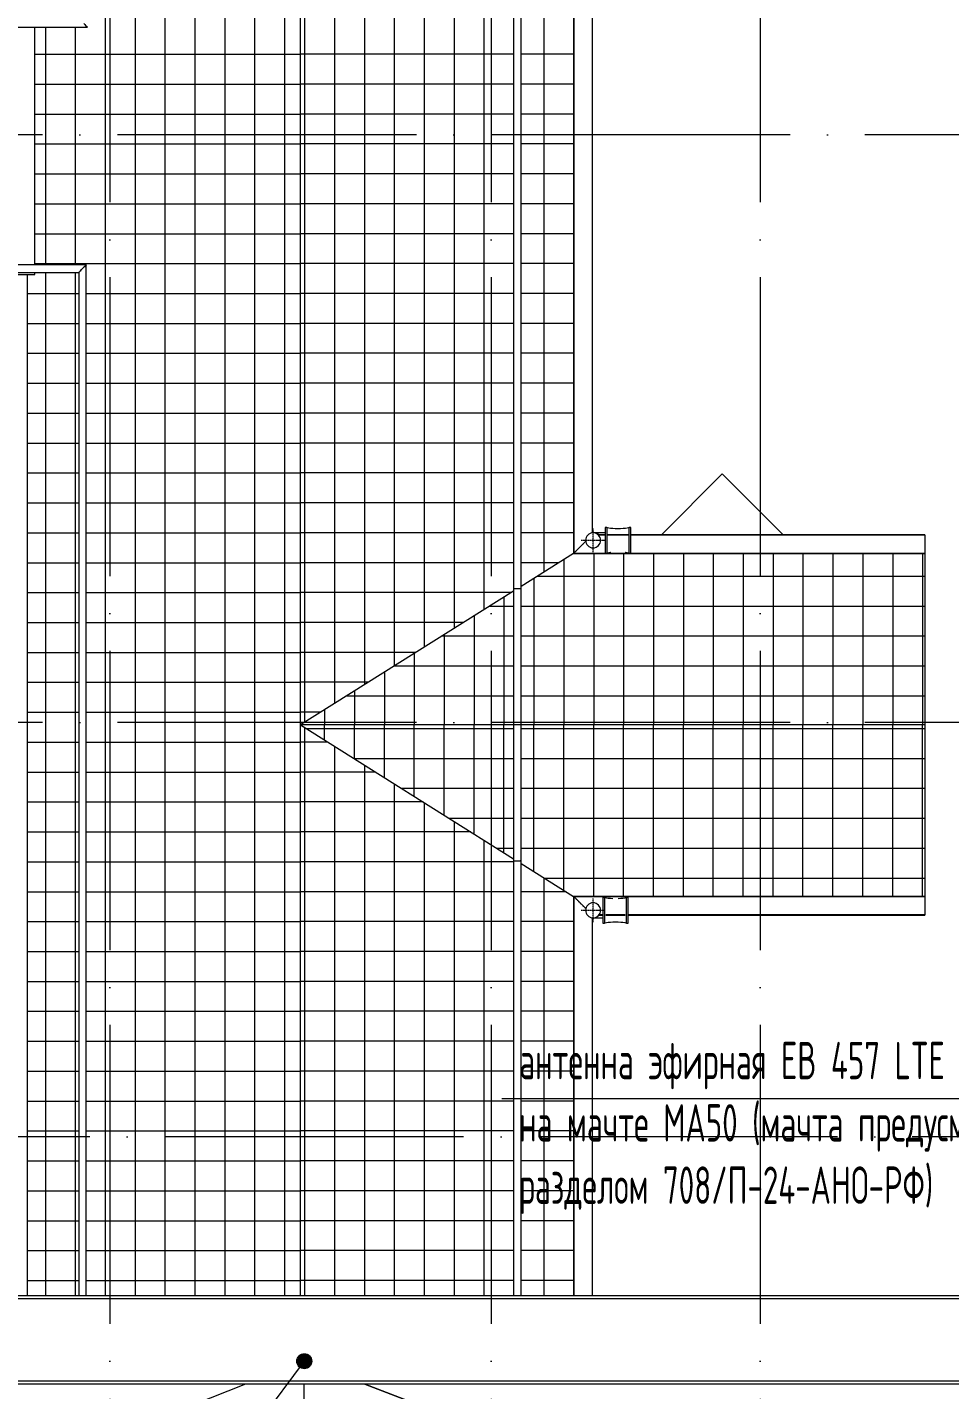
# Model space of a CAD drawing. Header units: millimetres. Extents: x -259793 to 503324, y -44556 to 93494.
# Drawn here: x 438302 to 444473, y -980 to 8131 of the extents above; entities that cross this region are included whole.
import ezdxf

# ---------------------------------------------------------------- set-up
doc = ezdxf.new("R2010")
doc.units = ezdxf.units.MM
doc.linetypes.add('ADSK_Линия сетки', pattern=[25, 20, -2.5, 0, -2.5])
doc.linetypes.add('ADSK_Осевая', pattern=[14, 10, -2, 0, -2])
for name, color, linetype, lineweight in [('RC-Линии_связи-Адресные', 5, 'Continuous', 30), ('Воздуховоды', 7, 'Continuous', 18), ('Выноски', 5, 'Continuous', 15), ('Крыша', 7, 'Continuous', 9), ('Крыша штриховка', 7, 'Continuous', 9), ('Обобщенные модели', 252, 'Continuous', 18), ('Ограждение', 252, 'Continuous', 9), ('Оси', 252, 'Continuous', 9), ('Отметки', 7, 'Continuous', 9), ('Перекрытие', 252, 'Continuous', 18), ('Трубопровод', 7, 'Continuous', 18)]:
    doc.layers.add(name, color=color, linetype=linetype, lineweight=lineweight)
doc.styles.add('TEXT', font='', dxfattribs={"width": 0.75})
doc.styles.get('TEXT').set_extended_font_data('GOST type A')

# ---------------------------------------------------------------- blocks, each defined once
blk = doc.blocks.new('Кровля Жив')
at = {"layer": 'Отметки', "true_color": 0x636466}
h = blk.add_hatch(color=251, dxfattribs=at)
edge = h.paths.add_edge_path()
edge.add_arc((-34538.2, 15838.2), 50, 0, 360)
at = {"layer": 'Воздуховоды', "color": 251, "true_color": 0x636466}
for p, q in [((-32148.7, 21365.2), (-31742.2, 21771.7)), ((-31742.2, 21771.7), (-31335.7, 21365.2))]:
    blk.add_line(p, q, dxfattribs=at)
at = {"layer": 'Крыша', "color": 251, "true_color": 0x636466}
for p, q in [((-32736.2, 31900), (-32736.2, 21240.2)), ((-32734.2, 31900), (-32734.2, 21242.2)), ((-32613.2, 31762.8), (-32613.2, 21376.8)), ((-32611.2, 21377), (-32611.2, 31762.6)), ((-34563.2, 16276.4), (-34563.2, 26986.2)), ((-36390.2, 16276.4), (-36390.2, 23104.9)), ((-32524.7, 21365.2), (-32573.6, 21365.2)), ((-32571.1, 21363.2), (-32524.7, 21363.2)), ((-32372.7, 21365.2), (-32506.7, 21365.2)), ((-32506.7, 21363.2), (-32372.7, 21363.2)), ((-30386.2, 21365.2), (-32354.7, 21365.2)), ((-32354.7, 21363.2), (-30386.2, 21363.2)), ((-30386.2, 21365.2), (-30386.2, 18821.2)), ((-32736.2, 21240.2), (-33088.2, 21019.2)), ((-32736.2, 21240.2), (-30386.2, 21240.2)), ((-32734.2, 21242.2), (-30386.2, 21242.2)), ((-33138.2, 20987.8), (-34563.2, 20093.2)), ((-33138.2, 20093.2), (-34563.2, 20093.2)), ((-34563.2, 20093.2), (-33138.2, 19198.6)), ((-30386.2, 20093.2), (-33088.2, 20093.2)), ((-33088.2, 19167.2), (-32736.2, 18946.2)), ((-30386.2, 18946.2), (-32736.2, 18946.2)), ((-32736.2, 18946.2), (-32736.2, 16276.4)), ((-32734.2, 18944.2), (-32734.2, 16276.4)), ((-30386.2, 18944.2), (-32734.2, 18944.2)), ((-32613.2, 18803.8), (-32613.2, 16276.4)), ((-32611.2, 16276.4), (-32611.2, 18803.6)), ((-32567.9, 18821.2), (-32541.2, 18821.2)), ((-32541.2, 18823.2), (-32566.4, 18823.2)), ((-32390.7, 18823.2), (-32521.7, 18823.2)), ((-32521.7, 18821.2), (-32390.7, 18821.2)), ((-30386.2, 18823.2), (-32371.2, 18823.2)), ((-32371.2, 18821.2), (-30386.2, 18821.2)), ((-34930.3, 15684), (-43456.4, 12330.9)), ((-34538.2, 13325.2), (-34538.2, 15684)), ((-24738.2, 12103.6), (-34133.5, 15684)), ((-34133.5, 15684), (-24738.2, 12104))]:
    blk.add_line(p, q, dxfattribs=at)
for points, knots in [([(-32655.5, 21320.9), (-32656.4, 21320.1), (-32658.5, 21317.9), (-32661.9, 21314.5), (-32665.8, 21310.6), (-32669.8, 21306.7), (-32673.7, 21302.7), (-32677.6, 21298.8), (-32681.6, 21294.8), (-32685.5, 21290.9), (-32689.4, 21287), (-32693.1, 21283.3), (-32696.9, 21279.5), (-32700.5, 21275.9), (-32704, 21272.4), (-32707.3, 21269.1), (-32711.6, 21264.8), (-32715.6, 21260.8), (-32719.2, 21257.2), (-32722.6, 21253.8), (-32726.3, 21250.2), (-32729.8, 21246.7), (-32733.2, 21243.3), (-32734.2, 21242.2), (-32734.2, 21242.2)], [0.4028565, 0.4028565, 0.4028565, 0.4028565, 0.4166667, 0.4375, 0.4583333, 0.4791667, 0.5, 0.5208333, 0.5416667, 0.5625, 0.5833333, 0.6041667, 0.625, 0.6458333, 0.6666667, 0.6875, 0.7083333, 0.75, 0.7708333, 0.7916667, 0.8333333, 0.875, 0.9166667, 1, 1, 1, 1]), ([(-32654.8, 18864.9), (-32655.9, 18865.9), (-32658.2, 18868.2), (-32661.9, 18871.9), (-32665.8, 18875.8), (-32669.8, 18879.8), (-32673.7, 18883.7), (-32677.7, 18887.6), (-32681.6, 18891.6), (-32685.5, 18895.5), (-32689.4, 18899.4), (-32693.2, 18903.1), (-32696.9, 18906.9), (-32700.5, 18910.5), (-32704, 18914), (-32707.3, 18917.3), (-32711.6, 18921.6), (-32715.6, 18925.6), (-32719.2, 18929.2), (-32722.6, 18932.6), (-32726.3, 18936.3), (-32729.8, 18939.8), (-32733.2, 18943.2), (-32734.2, 18944.2), (-32734.2, 18944.2)], [0.3989863, 0.3989863, 0.3989863, 0.3989863, 0.4166667, 0.4375, 0.4583333, 0.4791667, 0.5, 0.5208333, 0.5416667, 0.5625, 0.5833333, 0.6041667, 0.625, 0.6458333, 0.6666667, 0.6875, 0.7083333, 0.75, 0.7708333, 0.7916667, 0.8333333, 0.875, 0.9166667, 1, 1, 1, 1])]:
    blk.add_open_spline(points, degree=3, knots=knots, dxfattribs=at)
at = {"layer": 'Крыша штриховка', "color": 251, "linetype": 'Continuous', "true_color": 0x636466}
for p, q in [((-35870.1, 30711.2), (-35870.1, 16276.4)), ((-35670.2, 30711.2), (-35670.2, 16276.4)), ((-35470.2, 30711.2), (-35470.2, 16276.4)), ((-35270.2, 30711.2), (-35270.2, 16276.4)), ((-33934, 20488.2), (-33934, 30711.2)), ((-33734.1, 20613.8), (-33734.1, 30711.2)), ((-33534.1, 20739.3), (-33534.1, 30711.2)), ((-33334.2, 20864.8), (-33334.2, 30711.2)), ((-32934.2, 21115.9), (-32934.2, 30711.2)), ((-35070.3, 26986.2), (-35070.3, 16276.4)), ((-34870.3, 26985.5), (-34870.3, 16276.4)), ((-34670.4, 26986), (-34670.4, 16276.4)), ((-34533.9, 20111.6), (-34533.9, 26986.2)), ((-34334, 20237.1), (-34334, 26986.2)), ((-34134, 20362.7), (-34134, 26986.2)), ((-36270, 24757.9), (-36270, 23169.2)), ((-36070.1, 24757.9), (-36070.1, 23168.7)), ((-36341, 24577.9), (-34563.2, 24577.9)), ((-33138.2, 24577.9), (-34563.2, 24577.9)), ((-32736.2, 24577.9), (-33088.2, 24577.9)), ((-36341, 24377.9), (-34563.2, 24377.9)), ((-33138.2, 24377.9), (-34563.2, 24377.9)), ((-32736.2, 24377.9), (-33088.2, 24377.9)), ((-36341, 24177.9), (-34563.2, 24177.9)), ((-33138.2, 24177.9), (-34563.2, 24177.9)), ((-32736.2, 24177.9), (-33088.2, 24177.9)), ((-36341, 23977.9), (-34563.2, 23977.9)), ((-33138.2, 23977.9), (-34563.2, 23977.9)), ((-32736.2, 23977.9), (-33088.2, 23977.9)), ((-36341, 23777.9), (-34563.2, 23777.9)), ((-33138.2, 23777.9), (-34563.2, 23777.9)), ((-32736.2, 23777.9), (-33088.2, 23777.9)), ((-36341, 23577.9), (-34563.2, 23577.9)), ((-33138.2, 23577.9), (-34563.2, 23577.9)), ((-32736.2, 23577.9), (-33088.2, 23577.9)), ((-36341, 23377.9), (-34563.2, 23377.9)), ((-33138.2, 23377.9), (-34563.2, 23377.9)), ((-32736.2, 23377.9), (-33088.2, 23377.9)), ((-36341, 23177.9), (-34563.2, 23177.9)), ((-33138.2, 23177.9), (-34563.2, 23177.9)), ((-32736.2, 23177.9), (-33088.2, 23177.9)), ((-36270, 23119.3), (-36270, 16276.4)), ((-36070.1, 23119.3), (-36070.1, 16276.4)), ((-36390.2, 22977.9), (-36046, 22977.9)), ((-35996, 22977.9), (-34563.2, 22977.9)), ((-33138.2, 22977.9), (-34563.2, 22977.9)), ((-32736.2, 22977.9), (-33088.2, 22977.9)), ((-36390.2, 22777.9), (-36046, 22777.9)), ((-35996, 22777.9), (-34563.2, 22777.9)), ((-33138.2, 22777.9), (-34563.2, 22777.9)), ((-32736.2, 22777.9), (-33088.2, 22777.9)), ((-36390.2, 22577.9), (-36046, 22577.9)), ((-35996, 22577.9), (-34563.2, 22577.9)), ((-33138.2, 22577.9), (-34563.2, 22577.9)), ((-32736.2, 22577.9), (-33088.2, 22577.9)), ((-36390.2, 22377.9), (-36046, 22377.9)), ((-35996, 22377.9), (-34563.2, 22377.9)), ((-33138.2, 22377.9), (-34563.2, 22377.9)), ((-32736.2, 22377.9), (-33088.2, 22377.9)), ((-36390.2, 22177.9), (-36046, 22177.9)), ((-35996, 22177.9), (-34563.2, 22177.9)), ((-33138.2, 22177.9), (-34563.2, 22177.9)), ((-32736.2, 22177.9), (-33088.2, 22177.9)), ((-36390.2, 21977.9), (-36046, 21977.9)), ((-35996, 21977.9), (-34563.2, 21977.9)), ((-33138.2, 21977.9), (-34563.2, 21977.9)), ((-32736.2, 21977.9), (-33088.2, 21977.9)), ((-36390.2, 21777.9), (-36046, 21777.9)), ((-35996, 21777.9), (-34563.2, 21777.9)), ((-33138.2, 21777.9), (-34563.2, 21777.9)), ((-32736.2, 21777.9), (-33088.2, 21777.9)), ((-36390.2, 21577.9), (-36046, 21577.9)), ((-35996, 21577.9), (-34563.2, 21577.9)), ((-33138.2, 21577.9), (-34563.2, 21577.9)), ((-32736.2, 21577.9), (-33088.2, 21577.9)), ((-36390.2, 21377.9), (-36046, 21377.9)), ((-35996, 21377.9), (-34563.2, 21377.9)), ((-33138.2, 21377.9), (-34563.2, 21377.9)), ((-32736.2, 21377.9), (-33088.2, 21377.9)), ((-32602.2, 21240.2), (-32602.2, 20093.2)), ((-32402.2, 21240.2), (-32402.2, 20093.2)), ((-32202.2, 21240.2), (-32202.2, 20093.2)), ((-32002.2, 21240.2), (-32002.2, 20093.2)), ((-31802.2, 21240.2), (-31802.2, 20093.2)), ((-31602.2, 21240.2), (-31602.2, 20093.2)), ((-31402.2, 21240.2), (-31402.2, 20093.2)), ((-31202.2, 21240.2), (-31202.2, 20093.2)), ((-31002.2, 21240.2), (-31002.2, 20093.2)), ((-30802.2, 21240.2), (-30802.2, 20093.2)), ((-30602.2, 21240.2), (-30602.2, 20093.2)), ((-30402.2, 21240.2), (-30402.2, 20093.2)), ((-36390.2, 21177.9), (-36046, 21177.9)), ((-35996, 21177.9), (-34563.2, 21177.9)), ((-33138.2, 21177.9), (-34563.2, 21177.9)), ((-32835.4, 21177.9), (-33088.2, 21177.9)), ((-32802.2, 21198.8), (-32802.2, 20093.2)), ((-33002.2, 21073.2), (-33002.2, 20093.2)), ((-30386.2, 21085.7), (-32982.4, 21085.7)), ((-36390.2, 20977.9), (-36046, 20977.9)), ((-35996, 20977.9), (-34563.2, 20977.9)), ((-33154, 20977.9), (-34563.2, 20977.9)), ((-33138.2, 20885.8), (-33300.8, 20885.8)), ((-33202.2, 20947.6), (-33202.2, 20093.2)), ((-30386.2, 20885.8), (-33088.2, 20885.8)), ((-36390.2, 20777.9), (-36046, 20777.9)), ((-35996, 20777.9), (-34563.2, 20777.9)), ((-33472.5, 20777.9), (-34563.2, 20777.9)), ((-33402.2, 20822.1), (-33402.2, 20093.2)), ((-33138.2, 20685.9), (-33619.2, 20685.9)), ((-33602.2, 20696.5), (-33602.2, 20093.2)), ((-30386.2, 20685.9), (-33088.2, 20685.9)), ((-36390.2, 20577.9), (-36046, 20577.9)), ((-35996, 20577.9), (-34563.2, 20577.9)), ((-33791.1, 20577.9), (-34563.2, 20577.9)), ((-33802.2, 20571), (-33802.2, 20093.2)), ((-34002.2, 20445.4), (-34002.2, 20093.2)), ((-33138.2, 20486), (-33937.6, 20486)), ((-30386.2, 20486), (-33088.2, 20486)), ((-36390.2, 20377.9), (-36046, 20377.9)), ((-35996, 20377.9), (-34563.2, 20377.9)), ((-34109.7, 20377.9), (-34563.2, 20377.9)), ((-34202.2, 20319.8), (-34202.2, 20093.2)), ((-33138.2, 20286.1), (-34256, 20286.1)), ((-30386.2, 20286.1), (-33088.2, 20286.1)), ((-36390.2, 20177.9), (-36046, 20177.9)), ((-35996, 20177.9), (-34563.2, 20177.9)), ((-34428.2, 20177.9), (-34563.2, 20177.9)), ((-34402.2, 20194.3), (-34402.2, 20093.2)), ((-34533.9, 16276.4), (-34533.9, 20074.8)), ((-34524.4, 20068.8), (-33138.2, 20068.8)), ((-34402.2, 19992.2), (-34402.2, 20093.2)), ((-34202.2, 19866.6), (-34202.2, 20093.2)), ((-34002.2, 19741), (-34002.2, 20093.2)), ((-33802.2, 19615.5), (-33802.2, 20093.2)), ((-33602.2, 19489.9), (-33602.2, 20093.2)), ((-33402.2, 19364.3), (-33402.2, 20093.2)), ((-33202.2, 19238.8), (-33202.2, 20093.2)), ((-33088.2, 20068.8), (-30386.2, 20068.8)), ((-33002.2, 19113.2), (-33002.2, 20093.2)), ((-32802.2, 18987.7), (-32802.2, 20093.2)), ((-32602.2, 18946.2), (-32602.2, 20093.2)), ((-32402.2, 18946.2), (-32402.2, 20093.2)), ((-32202.2, 18946.2), (-32202.2, 20093.2)), ((-32002.2, 18946.2), (-32002.2, 20093.2)), ((-31802.2, 18946.2), (-31802.2, 20093.2)), ((-31602.2, 18946.2), (-31602.2, 20093.2)), ((-31402.2, 18946.2), (-31402.2, 20093.2)), ((-31202.2, 18946.2), (-31202.2, 20093.2)), ((-31002.2, 18946.2), (-31002.2, 20093.2)), ((-30802.2, 18946.2), (-30802.2, 20093.2)), ((-30602.2, 18946.2), (-30602.2, 20093.2)), ((-30402.2, 18946.2), (-30402.2, 20093.2)), ((-36390.2, 19977.9), (-36046, 19977.9)), ((-35996, 19977.9), (-34563.2, 19977.9)), ((-34379.6, 19977.9), (-34563.2, 19977.9)), ((-34334, 16276.4), (-34334, 19949.3)), ((-34206, 19868.9), (-33138.2, 19868.9)), ((-33088.2, 19868.9), (-30386.2, 19868.9)), ((-36390.2, 19777.9), (-36046, 19777.9)), ((-35996, 19777.9), (-34563.2, 19777.9)), ((-34061, 19777.9), (-34563.2, 19777.9)), ((-34134, 16276.4), (-34134, 19823.7)), ((-33934, 16276.4), (-33934, 19698.2)), ((-33887.6, 19669), (-33138.2, 19669)), ((-33088.2, 19669), (-30386.2, 19669)), ((-36390.2, 19577.9), (-36046, 19577.9)), ((-35996, 19577.9), (-34563.2, 19577.9)), ((-33742.5, 19577.9), (-34563.2, 19577.9)), ((-33734.1, 16276.4), (-33734.1, 19572.7)), ((-33569.2, 19469.1), (-33138.2, 19469.1)), ((-33534.1, 16276.4), (-33534.1, 19447.1)), ((-33088.2, 19469.1), (-30386.2, 19469.1)), ((-36390.2, 19377.9), (-36046, 19377.9)), ((-35996, 19377.9), (-34563.2, 19377.9)), ((-33423.9, 19377.9), (-34563.2, 19377.9)), ((-33334.2, 16276.4), (-33334.2, 19321.6)), ((-33250.8, 19269.2), (-33138.2, 19269.2)), ((-33088.2, 19269.2), (-30386.2, 19269.2)), ((-36390.2, 19177.9), (-36046, 19177.9)), ((-35996, 19177.9), (-34563.2, 19177.9)), ((-33138.2, 19177.9), (-34563.2, 19177.9)), ((-32934.2, 16276.4), (-32934.2, 19070.5)), ((-32932.3, 19069.3), (-30386.2, 19069.3)), ((-36390.2, 18977.9), (-36046, 18977.9)), ((-35996, 18977.9), (-34563.2, 18977.9)), ((-33138.2, 18977.9), (-34563.2, 18977.9)), ((-32786.8, 18977.9), (-33088.2, 18977.9)), ((-36390.2, 18777.9), (-36046, 18777.9)), ((-35996, 18777.9), (-34563.2, 18777.9)), ((-33138.2, 18777.9), (-34563.2, 18777.9)), ((-32736.2, 18777.9), (-33088.2, 18777.9)), ((-36390.2, 18577.9), (-36046, 18577.9)), ((-35996, 18577.9), (-34563.2, 18577.9)), ((-33138.2, 18577.9), (-34563.2, 18577.9)), ((-32736.2, 18577.9), (-33088.2, 18577.9)), ((-36390.2, 18377.9), (-36046, 18377.9)), ((-35996, 18377.9), (-34563.2, 18377.9)), ((-33138.2, 18377.9), (-34563.2, 18377.9)), ((-32736.2, 18377.9), (-33088.2, 18377.9)), ((-36390.2, 18177.9), (-36046, 18177.9)), ((-35996, 18177.9), (-34563.2, 18177.9)), ((-33138.2, 18177.9), (-34563.2, 18177.9)), ((-32736.2, 18177.9), (-33088.2, 18177.9)), ((-36390.2, 17977.9), (-36046, 17977.9)), ((-35996, 17977.9), (-34563.2, 17977.9)), ((-33138.2, 17977.9), (-34563.2, 17977.9)), ((-32736.2, 17977.9), (-33088.2, 17977.9)), ((-36390.2, 17777.9), (-36046, 17777.9)), ((-35996, 17777.9), (-34563.2, 17777.9)), ((-33138.2, 17777.9), (-34563.2, 17777.9)), ((-32736.2, 17777.9), (-33088.2, 17777.9)), ((-36390.2, 17577.9), (-36046, 17577.9)), ((-35996, 17577.9), (-34563.2, 17577.9)), ((-33138.2, 17577.9), (-34563.2, 17577.9)), ((-32736.2, 17577.9), (-33088.2, 17577.9)), ((-36390.2, 17377.9), (-36046, 17377.9)), ((-35996, 17377.9), (-34563.2, 17377.9)), ((-33138.2, 17377.9), (-34563.2, 17377.9)), ((-32736.2, 17377.9), (-33088.2, 17377.9)), ((-36390.2, 17177.9), (-36046, 17177.9)), ((-35996, 17177.9), (-34563.2, 17177.9)), ((-33138.2, 17177.9), (-34563.2, 17177.9)), ((-32736.2, 17177.9), (-33088.2, 17177.9)), ((-36390.2, 16977.9), (-36046, 16977.9)), ((-35996, 16977.9), (-34563.2, 16977.9)), ((-33138.2, 16977.9), (-34563.2, 16977.9)), ((-32736.2, 16977.9), (-33088.2, 16977.9)), ((-36390.2, 16777.9), (-36046, 16777.9)), ((-35996, 16777.9), (-34563.2, 16777.9)), ((-33138.2, 16777.9), (-34563.2, 16777.9)), ((-32736.2, 16777.9), (-33088.2, 16777.9)), ((-36390.2, 16577.9), (-36046, 16577.9)), ((-35996, 16577.9), (-34563.2, 16577.9)), ((-33138.2, 16577.9), (-34563.2, 16577.9)), ((-32736.2, 16577.9), (-33088.2, 16577.9)), ((-36390.2, 16377.9), (-36046, 16377.9)), ((-35996, 16377.9), (-34563.2, 16377.9)), ((-33138.2, 16377.9), (-34563.2, 16377.9)), ((-32736.2, 16377.9), (-33088.2, 16377.9))]:
    blk.add_line(p, q, dxfattribs=at)
at = {"layer": 'Обобщенные модели', "color": 251, "true_color": 0x636466}
for p, q in [((-32514, 21412.4), (-32524.7, 21412.4)), ((-32524.7, 21412.4), (-32524.7, 21242.4)), ((-32514, 21412.4), (-32514, 21242.4)), ((-32365.3, 21242.4), (-32365.3, 21412.4)), ((-32354.7, 21412.4), (-32365.3, 21412.4)), ((-32354.7, 21242.4), (-32354.7, 21412.4)), ((-32605.2, 21389.4), (-32607.2, 21389.4)), ((-32607.2, 21389.4), (-32607.2, 21379.4)), ((-32605.2, 21389.4), (-32607.2, 21389.4)), ((-32607.2, 21389.4), (-32607.2, 21379.4)), ((-32607.2, 21377.5), (-32607.2, 21379.4)), ((-32605.2, 21379.4), (-32605.2, 21389.4)), ((-32605.2, 21379.4), (-32605.2, 21389.4)), ((-32605.2, 21379.4), (-32605.2, 21377.5)), ((-32526.1, 21377.4), (-32566.8, 21377.4)), ((-32524.7, 21377.4), (-32566.8, 21377.4)), ((-32526.1, 21377.4), (-32524.7, 21377.4)), ((-32524.7, 21242.4), (-32514, 21242.4)), ((-32365.3, 21242.4), (-32354.7, 21242.4)), ((-32530.5, 18938.2), (-32541.2, 18938.2)), ((-32541.2, 18938.2), (-32541.2, 18768.2)), ((-32530.5, 18938.2), (-32530.5, 18768.2)), ((-32381.9, 18768.2), (-32381.9, 18938.2)), ((-32371.2, 18938.2), (-32381.9, 18938.2)), ((-32371.2, 18768.2), (-32371.2, 18938.2)), ((-32607.2, 18801.2), (-32607.2, 18803.2)), ((-32607.2, 18801.2), (-32607.2, 18791.2)), ((-32607.2, 18801.2), (-32607.2, 18791.2)), ((-32607.2, 18791.2), (-32605.2, 18791.2)), ((-32607.2, 18791.2), (-32605.2, 18791.2)), ((-32605.2, 18803.1), (-32605.2, 18801.2)), ((-32605.2, 18791.2), (-32605.2, 18801.2)), ((-32605.2, 18791.2), (-32605.2, 18801.2)), ((-32583.3, 18803.2), (-32542.6, 18803.2)), ((-32583.3, 18803.2), (-32541.2, 18803.2)), ((-32541.2, 18803.2), (-32542.6, 18803.2)), ((-32541.2, 18768.2), (-32530.5, 18768.2)), ((-32381.9, 18768.2), (-32371.2, 18768.2))]:
    blk.add_line(p, q, dxfattribs=at)
at = {"layer": 'Обобщенные модели', "color": 251, "true_color": 0x636466, "flags": 128}
for points in [[(-32365.3, 21412.4), (-32369.8, 21410.3), (-32378.3, 21408.4), (-32390.3, 21406.8), (-32405.1, 21405.6), (-32421.9, 21404.8), (-32439.7, 21404.6), (-32457.5, 21404.8), (-32474.2, 21405.6), (-32489, 21406.8), (-32501, 21408.4), (-32509.5, 21410.3), (-32514, 21412.4)], [(-32514, 21242.4), (-32509.5, 21244.5), (-32501, 21246.4), (-32489, 21248), (-32487.8, 21248.1)], [(-32391.6, 21248.1), (-32390.3, 21248), (-32378.3, 21246.4), (-32369.8, 21244.5), (-32365.3, 21242.4)], [(-32474, 18930.7), (-32490.8, 18931.4), (-32505.6, 18932.6), (-32517.6, 18934.2), (-32526, 18936.1), (-32530.5, 18938.2)], [(-32381.9, 18938.2), (-32386.4, 18936.1), (-32394.9, 18934.2), (-32406.8, 18932.6), (-32421.6, 18931.4), (-32438.4, 18930.7)], [(-32530.5, 18768.2), (-32526, 18770.3), (-32517.6, 18772.2), (-32505.6, 18773.8), (-32490.8, 18775), (-32474, 18775.8), (-32456.2, 18776), (-32438.4, 18775.8), (-32421.6, 18775), (-32406.8, 18773.8), (-32394.9, 18772.2), (-32386.4, 18770.3), (-32381.9, 18768.2)]]:
    blk.add_lwpolyline(points, dxfattribs=at)
at = {"layer": 'Обобщенные модели', "color": 251, "true_color": 0x636466, "extrusion": (0, 0, -1), "flags": 128}
for points in [[(32524.7, 21377.4), (32529.2, 21377.4), (32533.8, 21377.4), (32538.3, 21377.4), (32542.7, 21377.4), (32547, 21377.4), (32551.2, 21377.4), (32555.3, 21377.4), (32559.2, 21377.4), (32563.1, 21377.4), (32566.8, 21377.4), (32570.4, 21377.4), (32573.8, 21377.4), (32577.1, 21377.4), (32580.2, 21377.4), (32583.2, 21377.4), (32586, 21377.4), (32588.6, 21377.4), (32591.1, 21377.4), (32593.4, 21377.4), (32595.5, 21377.4), (32597.5, 21377.4), (32599.2, 21377.4), (32600.8, 21377.4), (32602.1, 21377.4), (32603.3, 21377.4)], [(32603.7, 18803.2), (32602.6, 18803.2), (32601.3, 18803.2), (32599.9, 18803.2), (32598.2, 18803.2), (32596.3, 18803.2), (32594.3, 18803.2), (32592.1, 18803.2), (32589.7, 18803.2), (32587.1, 18803.2), (32584.4, 18803.2), (32581.5, 18803.2), (32578.4, 18803.2), (32575.2, 18803.2), (32571.8, 18803.2), (32568.3, 18803.2), (32564.6, 18803.2), (32560.9, 18803.2), (32556.9, 18803.2), (32552.9, 18803.2), (32548.8, 18803.2), (32544.5, 18803.2), (32541.2, 18803.2)]]:
    blk.add_lwpolyline(points, dxfattribs=at)
at = {"layer": 'Обобщенные модели', "color": 251, "true_color": 0x636466}
for centre, start, end in [((-32606.2, 21327.4), 75, 95.57265), ((-32606.2, 18853.2), 264.42735, 285)]:
    blk.add_arc(centre, 52, start, end, dxfattribs=at)
for centre, major_axis, start_param, end_param in [((-32566.8, 21327.4), (0, -50), 3.141593, 3.784993), ((-32566.8, 21327.4), (0, 50), 0, 0.6434), ((-32583.3, 18853.2), (0, -50), 5.935591, 6.283185), ((-32583.3, 18853.2), (0, 50), 2.793998, 3.141593)]:
    blk.add_ellipse(centre, major_axis=major_axis, ratio=0.309017, start_param=start_param, end_param=end_param, dxfattribs=at)
at = {"layer": 'Ограждение', "color": 251, "true_color": 0x636466}
for p, q in [((-33138.2, 30711.2), (-33138.2, 21003.1)), ((-33088.2, 21003.1), (-33088.2, 30711.2)), ((-38262.9, 24757.9), (-35987.7, 24757.9)), ((-35995.6, 23169.3), (-36708.4, 23169.3)), ((-35996.9, 23168.1), (-35996, 23168.8)), ((-35996, 16276.4), (-35996, 23168.8)), ((-36708.4, 23119.3), (-36045.5, 23119.3)), ((-36046, 23118.8), (-36046, 16276.4)), ((-33138.2, 21003.1), (-33138.2, 20093.2)), ((-33088.2, 20093.2), (-33088.2, 21003.1)), ((-33138.2, 20093.2), (-33138.2, 19183.3)), ((-33088.2, 19183.3), (-33088.2, 20093.2)), ((-33138.2, 19183.3), (-33138.2, 16276.4)), ((-33088.2, 16276.4), (-33088.2, 19183.3)), ((-25257.9, 16255.2), (-43816.2, 16255.2)), ((-25279.2, 16276.4), (-43795, 16276.4)), ((-24686.7, 15684), (-44387.4, 15684)), ((-24707.9, 15705.2), (-44366.2, 15705.2))]:
    blk.add_line(p, q, dxfattribs=at)
at = {"layer": 'Ограждение', "color": 251, "true_color": 0x636466, "flags": 128}
for points in [[(-36013.2, 24782.9), (-36006.7, 24776.4), (-36000.6, 24770.4), (-35995.4, 24765.2), (-35991.3, 24761.2), (-35988.7, 24758.7), (-35987.7, 24757.9)], [(-36046, 23118.8), (-36045.2, 23119.8), (-36042.7, 23122.4), (-36038.7, 23126.5), (-36033.5, 23131.8), (-36027.5, 23137.9), (-36021, 23144.3)], [(-35995.6, 23169.3), (-35996.5, 23168.5), (-35999.1, 23166), (-36003.2, 23162), (-36008.5, 23156.8), (-36014.6, 23150.8), (-36021, 23144.3)]]:
    blk.add_lwpolyline(points, dxfattribs=at)
at = {"layer": 'Ограждение', "color": 251, "true_color": 0x636466}
for points in [[(-33088.2, 21003.1), (-33088.2, 21003.2), (-33088.8, 21003.2), (-33091.3, 21003.3), (-33095.3, 21003.4), (-33102.3, 21003.5), (-33113.2, 21003.5), (-33126.3, 21003.5), (-33135.9, 21003.3), (-33138.2, 21003.2), (-33138.2, 21003.1)], [(-33088.2, 20093.2), (-33088.2, 20093.2), (-33088.8, 20093.2), (-33091.3, 20093.2), (-33095.3, 20093.2), (-33102.3, 20093.2), (-33113.2, 20093.2), (-33126.3, 20093.2), (-33135.9, 20093.2), (-33138.2, 20093.2), (-33138.2, 20093.2)], [(-33088.2, 19183.3), (-33088.2, 19183.3), (-33088.8, 19183.2), (-33091.3, 19183.1), (-33095.3, 19183), (-33102.3, 19182.9), (-33113.2, 19182.9), (-33126.3, 19182.9), (-33135.9, 19183.1), (-33138.2, 19183.2), (-33138.2, 19183.3)]]:
    blk.add_open_spline(points, degree=3, knots=[0, 0, 0, 0, 0.083333, 0.166667, 0.25, 0.333333, 0.5, 0.666667, 0.833333, 1, 1, 1, 1], dxfattribs=at)
at = {"layer": 'Оси', "color": 251, "linetype": 'ADSK_Линия сетки', "ltscale": 100, "true_color": 0x636466}
for p, q in [((-35838.2, 53088.9), (-35838.2, -12887.9)), ((-33288.2, 53088.9), (-33288.2, -12887.9)), ((-31488.2, 53088.9), (-31488.2, -12887.9)), ((-28788.2, 24038.2), (-75410.5, 24038.2)), ((-28788.2, 20108.2), (-75410.5, 20108.2)), ((1529.1, 17338.2), (-75410.5, 17338.2))]:
    blk.add_line(p, q, dxfattribs=at)
at = {"layer": 'Отметки', "color": 251, "lineweight": 20, "true_color": 0x636466}
blk.add_line((-34538.2, 15838.2), (-35499.4, 14554.4), dxfattribs=at)
at = {"layer": 'Отметки', "color": 251, "true_color": 0x636466}
blk.add_circle((-34538.2, 15838.2), 50, dxfattribs=at)
at = {"layer": 'Перекрытие', "color": 251, "true_color": 0x636466}
for p, q in [((-36341, 23169.3), (-36341, 24757.9)), ((-36703.4, 23104.9), (-36341, 23104.9)), ((-36341, 23104.9), (-36341, 23119.3))]:
    blk.add_line(p, q, dxfattribs=at)
at = {"layer": 'Трубопровод', "color": 251, "linetype": 'ADSK_Осевая', "true_color": 0x636466}
for p, q in [((-32686.2, 21327.4), (-32526.2, 21327.4)), ((-32606.2, 21247.4), (-32606.2, 21407.4)), ((-32606.2, 18773.2), (-32606.2, 18933.2)), ((-32686.2, 18853.2), (-32526.2, 18853.2))]:
    blk.add_line(p, q, dxfattribs=at)
at = {"layer": 'Трубопровод', "color": 251, "true_color": 0x636466}
for centre, start, end in [((-32606.2, 21327.4), 0, 180), ((-32606.2, 21327.4), 180, 0), ((-32606.2, 18853.2), 0, 180), ((-32606.2, 18853.2), 180, 0)]:
    blk.add_arc(centre, 50.3, start, end, dxfattribs=at)

msp = doc.modelspace()

# ---------------------------------------------------------------- linework, layer by layer
at = {"layer": 'Выноски'}
msp.add_line((441477.06003, 967.72021), (445227.51775, 967.72021), dxfattribs=at)

# ---------------------------------------------------------------- block references
at = {"layer": 'RC-Линии_связи-Адресные', "color": 104}
msp.add_blockref('Кровля Жив', (474693.26029, -16627.62183), dxfattribs=at)

# ---------------------------------------------------------------- texts
at = {"ltscale": 3, "insert": (441592.43876, 770.43097), "char_height": 250, "width": 5835.8695152, "attachment_point": 4, "style": 'TEXT'}
msp.add_mtext('антенна эфирная EB 457 LTE\\Pна мачте МА50 (мачта предусмотрена\\Pразделом 708/П-24-АНО-РФ)', dxfattribs=at)

doc.saveas('drawing.dxf')
